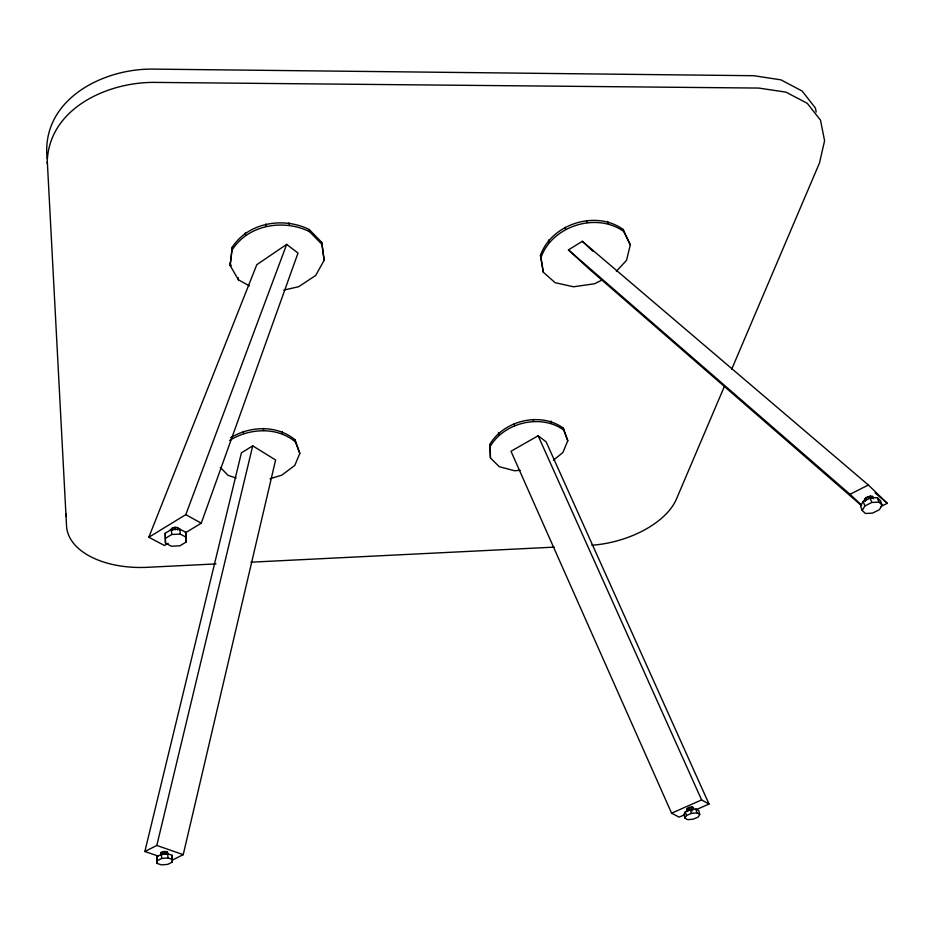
<?xml version="1.0" encoding="UTF-8"?>
<svg xmlns="http://www.w3.org/2000/svg" width="934" height="934" viewBox="0 0 934 934"><rect width="100%" height="100%" fill="white"/><g stroke="black" fill="none" stroke-linecap="round" stroke-linejoin="round"><path stroke-width="1.4" d="M693.612 808.33L692.736 807.093L689.409 807.373L686.957 808.891L687.833 810.117M156.877 856.571L157.087 863.413L161.489 864.896L167.77 864.359L172.288 862.105L172.405 859.443L172.101 855.287L167.723 853.769L161.395 854.295L156.877 856.571L157.087 863.413M165.213 533.244L165.481 543.098L171.389 546.227L179.865 545.818L185.994 542.129L186.205 537.284L185.761 532.31L179.877 529.123L171.342 529.508L165.213 533.244L165.481 543.098M172.101 855.287L172.288 862.105M185.761 532.31L185.994 542.129M249.366 285.862L238.474 279.85L230.126 265.501L232.286 247.136C248.561 222.292 283.574 216.77 309.224 229.519L321.716 242.338L324.156 260.294L315.657 275.472L298.693 286.703L283.819 290.089M230.126 265.501L232.286 247.136M864.289 500.391L865.876 497.624L870.395 496.071L872.321 496.339L873.313 497.285L873.08 498.639M47.202 163.333C47.774 109.441 106.021 82.449 153.223 82.39L758.665 88.065L785.961 92.151L807.268 103.312L820.496 120.159L824.582 140.777L819.492 162.96L731.696 369.21M172.545 859.992L183.227 854.657L275.6 460.007L252.729 445.845L241.404 452.862L144.852 851.504L158.103 856.046M144.852 851.504L156.807 845.445L252.729 445.845M602.161 279.99L594.526 283.773L573.499 286.785L555.065 282.663L543.284 272.191L540.436 255.507C551.387 223.798 595.997 209.776 623.141 229.449L630.298 244.906L626.527 260.329L616.37 271.304M185.294 532.859L201.254 523.203L298.016 253.044L286.668 244.404L256.803 264.672L148.821 537.248L164.431 545.491L168.12 543.261M148.821 537.248L185.784 514.646L286.668 244.404M230.651 437.766C249.903 425.881 277.27 424.807 295.121 439.891L299.814 453.422L294.817 465.401L281.741 475.184L270.054 478.733M520.226 470.316L514.587 470.748L499.281 466.696L490.443 457.975L489.79 444.502C503.695 420.452 540.553 411.497 563.249 428.099L567.79 440.72L562.863 452.523L553.418 460.228M724.294 386.618L676.403 499.118A75.572 41.89 -14.7 0 1 591.841 545.234M169.871 530.465L172.51 527.803L175.09 527.29L177.647 527.57L180.11 530.01M543.284 272.191L540.984 257.574C551.971 225.876 596.592 211.866 623.772 231.515L630.298 244.906M685.393 811.704L683.886 814.331L684.902 818.161L687.739 819.667L693.25 819.188L698.223 817.016L699.753 814.413L698.725 810.572L695.912 809.042L690.378 809.521L685.393 811.704L686.408 815.545L684.902 818.161M863.191 501.441L860.564 506.006L862.234 510.501L865.409 513.478L872.508 513.14L879.419 509.695L882.105 505.142L880.4 500.647L877.26 497.635L870.114 497.95L863.191 501.441L864.861 505.936L862.234 510.501M167.408 853.618L167.466 852.006L164.209 851.469L160.893 852.555L160.835 854.178M490.443 457.975L490.233 446.487C504.173 422.437 541.019 413.482 563.739 430.06L567.79 440.72M232.554 249.308C248.864 224.464 283.889 218.93 309.563 231.667L322.078 244.486M861.522 505.633L588.665 268.572L568.444 249.903L582.314 241.299L868.363 485.015L887.3 503.309L880.844 506.532M165.61 538.229L171.763 534.493L180.309 534.096L186.205 537.284M696.017 809.731L709.023 804.022L546.133 441.864L538.124 435.769L510.991 451.262L671.593 813.187L679.123 817.157L684.318 814.88M568.444 249.903L850.022 494.296L868.363 485.015M229.612 440.463C249.156 428.146 277.094 426.464 295.401 441.934L299.814 453.422M157.157 860.751L161.687 858.474L168.015 857.937L172.405 859.443M864.861 505.936L871.807 502.457L878.964 502.13L882.105 505.142M671.593 813.187L701.621 799.936L709.023 804.022M686.408 815.545L691.394 813.362L696.939 812.884L699.753 814.413M215.987 563.914L147.49 567.312A80.873 46.49 -4.1 0 1 66.547 526.052L47.319 161.629M250.977 562.186L554.142 547.137M236.115 478.033L227.989 475.313L220.377 467.42M156.807 845.445L183.227 854.657M185.784 514.646L201.254 523.203M875.111 492.907L887.3 503.309M582.314 241.299L592.892 251.234M850.022 494.296L861.136 504.734M229.857 263.341L231.247 265.735M538.124 435.769L701.621 799.936M877.26 497.635L878.964 502.13M872.321 496.339L873.173 498.593M870.395 496.071L871.235 498.324M870.114 497.95L871.807 502.457M868.025 496.538L868.877 498.791M865.876 497.624L866.717 499.877M864.51 499.036L865.339 501.278M623.141 229.449L623.772 231.515M607.579 221.311L608.197 223.378M586.54 220.506L587.147 222.584M565.093 227.289L565.677 229.379M548.433 240.003L548.994 242.081M695.912 809.042L696.939 812.884M692.736 807.093L693.425 809.661M691.195 807.023L692.222 810.864M690.378 809.521L691.394 813.362M689.409 807.373L690.098 809.941M687.856 808.062L688.533 810.63M686.957 808.891L687.634 811.459M540.436 255.507L540.984 257.574M563.249 428.099L563.739 430.06M550.955 421.082L551.445 423.055M533.186 419.483L533.664 421.467M514.155 423.744L514.622 425.729M498.464 432.827L498.919 434.812M489.79 444.502L490.233 446.487M816.199 112.092L815.37 107.97L802.154 91.053L780.929 79.845L753.773 75.712L151.997 69.104C101.421 68.836 40.757 100.522 47.167 158.722M324.156 260.294L321.716 242.338M309.224 229.519L309.563 231.667M288.991 222.841L289.318 225.001M265.781 224.032L266.085 226.203M295.121 439.891L295.401 441.934M282.091 431.555L282.36 433.598M245.233 232.87L245.514 235.041M263.341 428.449L263.598 430.504M238.205 277.702L238.474 279.85M243.307 431.38L243.552 433.446M179.877 529.123L180.309 534.096M177.647 527.57L177.857 530.057M175.09 527.29L175.3 529.776M172.51 527.803L172.72 530.29M171.342 529.508L171.763 534.493M167.466 852.006L168.015 857.937M166.1 851.528L166.299 854.318M164.209 851.469L164.407 854.26M162.294 851.855L162.493 854.633M161.395 854.295L161.687 858.474M160.893 852.555L161.08 855.346M66.337 516.537A80.476 46.712 -4 0 1 66.057 513.875"/></g></svg>
